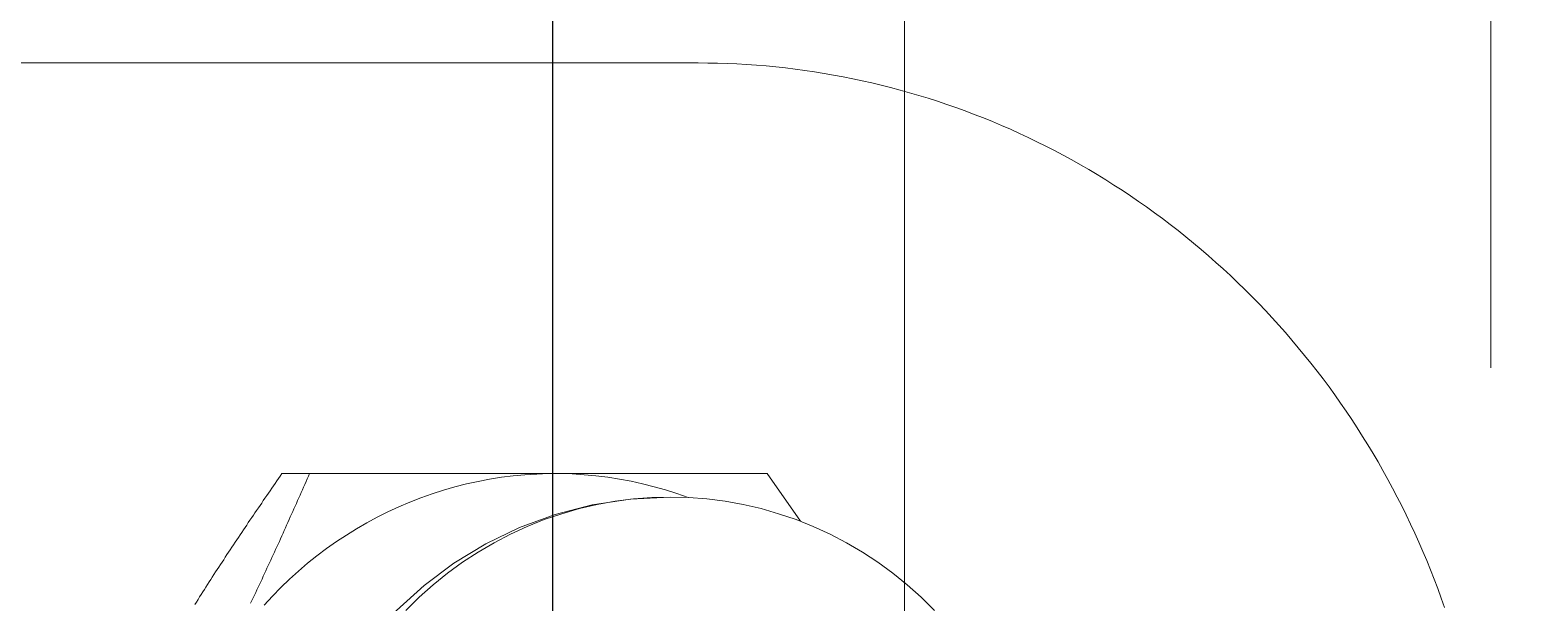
# Model space of a CAD drawing. Header units: millimetres. Extents: x 0 to 38884, y -3675 to 8056.
# Drawn here: x 12921.33 to 12933.99, y 4215.29 to 4220.17 of the extents above; entities that cross this region are included whole.
import ezdxf

# ---------------------------------------------------------------- set-up
doc = ezdxf.new("R2010")
doc.units = ezdxf.units.MM
doc.header["$LTSCALE"] = 2.4
doc.linetypes.add('HIDDEN', pattern=[9.525, 6.35, -3.175])
doc.layers.add('04_HIDDEN', color=2, linetype='HIDDEN', lineweight=13)
doc.layers.add('10_DRAFT', color=8, linetype='Continuous', lineweight=0, plot=False)

# ---------------------------------------------------------------- blocks, each defined once
blk = doc.blocks.new('A$C038C65EF_1')
at = {"color": 0}
blk.add_lwpolyline([(-135, 63.275), (-45, 63.275, -0.414214), (-30, 48.275), (-30, -48.275, -0.414214), (-45, -63.275), (-135, -63.275, -0.414214), (-150, -48.275), (-150, 48.275, -0.414214)], format="xyb", close=True, dxfattribs=at)
blk = doc.blocks.new('MUCFC207a_1')
at = {"color": 0}
for p, q in [((7, -19.239), (7, -7)), ((2.405, -14.96), (2.384, -14.947)), ((2.427, -14.974), (2.405, -14.96)), ((2.448, -14.987), (2.427, -14.974)), ((2.469, -15.001), (2.448, -14.987)), ((2.491, -15.014), (2.469, -15.001)), ((2.512, -15.028), (2.491, -15.014)), ((2.533, -15.041), (2.512, -15.028)), ((2.555, -15.055), (2.533, -15.041)), ((2.576, -15.069), (2.555, -15.055)), ((2.597, -15.082), (2.576, -15.069)), ((2.618, -15.096), (2.597, -15.082)), ((2.639, -15.11), (2.618, -15.096)), ((2.661, -15.123), (2.639, -15.11)), ((2.682, -15.137), (2.661, -15.123)), ((2.703, -15.151), (2.682, -15.137)), ((2.724, -15.165), (2.703, -15.151)), ((2.745, -15.179), (2.724, -15.165)), ((2.766, -15.193), (2.745, -15.179)), ((2.787, -15.207), (2.766, -15.193)), ((2.809, -15.221), (2.787, -15.207)), ((2.83, -15.234), (2.809, -15.221)), ((2.851, -15.248), (2.83, -15.234)), ((2.872, -15.262), (2.851, -15.248)), ((2.893, -15.276), (2.872, -15.262)), ((2.914, -15.29), (2.893, -15.276)), ((2.935, -15.305), (2.914, -15.29)), ((2.956, -15.319), (2.935, -15.305)), ((2.977, -15.333), (2.956, -15.319)), ((2.418, -15.433), (2.396, -15.422)), ((2.441, -15.444), (2.418, -15.433)), ((2.464, -15.455), (2.441, -15.444)), ((2.998, -15.347), (2.977, -15.333)), ((3.019, -15.361), (2.998, -15.347)), ((3.04, -15.375), (3.019, -15.361)), ((3.061, -15.389), (3.04, -15.375)), ((3.082, -15.403), (3.061, -15.389)), ((3.103, -15.417), (3.082, -15.403)), ((3.124, -15.432), (3.103, -15.417)), ((3.145, -15.446), (3.124, -15.432)), ((3.166, -15.46), (3.145, -15.446)), ((2.455, -15.608), (2.379, -15.538)), ((2.487, -15.466), (2.464, -15.455)), ((2.51, -15.476), (2.487, -15.466)), ((2.532, -15.487), (2.51, -15.476)), ((2.555, -15.498), (2.532, -15.487)), ((2.578, -15.509), (2.555, -15.498)), ((2.601, -15.52), (2.578, -15.509)), ((2.624, -15.53), (2.601, -15.52)), ((2.647, -15.541), (2.624, -15.53)), ((2.67, -15.552), (2.647, -15.541)), ((2.693, -15.562), (2.67, -15.552)), ((2.715, -15.573), (2.693, -15.562)), ((2.738, -15.584), (2.715, -15.573)), ((3.186, -15.474), (3.166, -15.46)), ((3.207, -15.489), (3.186, -15.474)), ((3.228, -15.503), (3.207, -15.489)), ((3.249, -15.517), (3.228, -15.503)), ((3.27, -15.531), (3.249, -15.517)), ((3.291, -15.545), (3.27, -15.531)), ((3.312, -15.56), (3.291, -15.545)), ((3.333, -15.574), (3.312, -15.56)), ((2.529, -15.68), (2.455, -15.608)), ((2.6, -15.754), (2.529, -15.68)), ((2.761, -15.594), (2.738, -15.584)), ((2.784, -15.605), (2.761, -15.594)), ((2.807, -15.615), (2.784, -15.605)), ((2.83, -15.626), (2.807, -15.615)), ((2.853, -15.636), (2.83, -15.626)), ((2.876, -15.647), (2.853, -15.636)), ((2.899, -15.657), (2.876, -15.647)), ((2.922, -15.668), (2.899, -15.657)), ((2.945, -15.678), (2.922, -15.668)), ((2.968, -15.689), (2.945, -15.678)), ((2.991, -15.699), (2.968, -15.689)), ((3.015, -15.709), (2.991, -15.699)), ((3.354, -15.588), (3.333, -15.574)), ((3.375, -15.603), (3.354, -15.588)), ((3.396, -15.617), (3.375, -15.603)), ((3.416, -15.631), (3.396, -15.617)), ((3.437, -15.645), (3.416, -15.631)), ((3.458, -15.66), (3.437, -15.645)), ((3.479, -15.674), (3.458, -15.66)), ((3.5, -15.688), (3.479, -15.674)), ((3.5, -15.688), (3.5, -19.829)), ((2.669, -15.83), (2.6, -15.754)), ((3.038, -15.72), (3.015, -15.709)), ((3.061, -15.73), (3.038, -15.72)), ((3.084, -15.741), (3.061, -15.73)), ((3.107, -15.751), (3.084, -15.741)), ((3.13, -15.761), (3.107, -15.751)), ((3.153, -15.772), (3.13, -15.761)), ((3.176, -15.782), (3.153, -15.772)), ((3.199, -15.792), (3.176, -15.782)), ((3.222, -15.802), (3.199, -15.792)), ((3.245, -15.813), (3.222, -15.802)), ((3.269, -15.823), (3.245, -15.813)), ((3.292, -15.833), (3.269, -15.823)), ((2.735, -15.908), (2.669, -15.83)), ((2.799, -15.988), (2.735, -15.908)), ((3.315, -15.844), (3.292, -15.833)), ((3.338, -15.854), (3.315, -15.844)), ((3.361, -15.864), (3.338, -15.854)), ((3.384, -15.874), (3.361, -15.864)), ((3.407, -15.885), (3.384, -15.874)), ((3.431, -15.895), (3.407, -15.885)), ((3.454, -15.905), (3.431, -15.895)), ((3.477, -15.915), (3.454, -15.905)), ((3.5, -15.926), (3.477, -15.915)), ((2.861, -16.07), (2.799, -15.988)), ((2.92, -16.154), (2.861, -16.07)), ((2.976, -16.239), (2.92, -16.154)), ((3.03, -16.325), (2.976, -16.239)), ((3.081, -16.414), (3.03, -16.325)), ((3.129, -16.503), (3.081, -16.414)), ((3.175, -16.594), (3.129, -16.503)), ((3.217, -16.687), (3.175, -16.594)), ((3.257, -16.78), (3.217, -16.687)), ((2.445, -16.861), (2.333, -16.747)), ((3.294, -16.875), (3.257, -16.78)), ((2.551, -16.979), (2.445, -16.861)), ((3.328, -16.971), (3.294, -16.875)), ((2.651, -17.102), (2.551, -16.979)), ((3.359, -17.067), (3.328, -16.971)), ((3.387, -17.165), (3.359, -17.067)), ((2.744, -17.23), (2.651, -17.102)), ((3.412, -17.263), (3.387, -17.165)), ((2.831, -17.362), (2.744, -17.23)), ((3.433, -17.362), (3.412, -17.263)), ((2.91, -17.499), (2.831, -17.362)), ((3.452, -17.461), (3.433, -17.362)), ((3.468, -17.561), (3.452, -17.461)), ((2.983, -17.638), (2.91, -17.499)), ((3.481, -17.661), (3.468, -17.561)), ((3.049, -17.781), (2.983, -17.638)), ((3.49, -17.762), (3.481, -17.661)), ((3.107, -17.927), (3.049, -17.781)), ((3.496, -17.863), (3.49, -17.762)), ((3.158, -18.076), (3.107, -17.927)), ((3.5, -17.964), (3.496, -17.863)), ((3.5, -18.065), (3.5, -17.964)), ((3.201, -18.227), (3.158, -18.076)), ((3.497, -18.166), (3.5, -18.065)), ((3.237, -18.379), (3.201, -18.227)), ((3.49, -18.267), (3.497, -18.166)), ((3.481, -18.368), (3.49, -18.267)), ((3.264, -18.533), (3.237, -18.379)), ((3.453, -18.568), (3.469, -18.468)), ((3.469, -18.468), (3.481, -18.368)), ((3.284, -18.689), (3.264, -18.533)), ((3.435, -18.668), (3.453, -18.568)), ((3.296, -18.845), (3.284, -18.689)), ((3.413, -18.766), (3.435, -18.668)), ((3.3, -19.001), (3.296, -18.845)), ((3.361, -18.962), (3.388, -18.865)), ((3.388, -18.865), (3.413, -18.766)), ((3.33, -19.059), (3.361, -18.962)), ((3.296, -19.158), (3.3, -19.001)), ((3.296, -19.154), (3.33, -19.059)), ((3.284, -19.314), (3.296, -19.158)), ((6.999, -19.321), (7, -19.239)), ((3.264, -19.469), (3.284, -19.314)), ((6.998, -19.404), (6.999, -19.321)), ((3.237, -19.623), (3.264, -19.469)), ((6.992, -19.57), (6.995, -19.487)), ((6.995, -19.487), (6.998, -19.404)), ((3.201, -19.776), (3.237, -19.623)), ((6.987, -19.653), (6.992, -19.57)), ((6.974, -19.819), (6.981, -19.736)), ((6.981, -19.736), (6.987, -19.653)), ((3.5, -19.829), (3.093, -20.111)), ((3.158, -19.926), (3.201, -19.776)), ((6.966, -19.901), (6.974, -19.819)), ((3.107, -20.075), (3.158, -19.926)), ((6.947, -20.066), (6.957, -19.984)), ((6.957, -19.984), (6.966, -19.901)), ((3.049, -20.221), (3.107, -20.075)), ((6.936, -20.148), (6.947, -20.066)), ((2.983, -20.364), (3.049, -20.221)), ((6.911, -20.313), (6.924, -20.231)), ((6.924, -20.231), (6.936, -20.148)), ((2.91, -20.504), (2.983, -20.364)), ((6.897, -20.394), (6.911, -20.313)), ((2.831, -20.64), (2.91, -20.504)), ((6.865, -20.558), (6.882, -20.476)), ((6.882, -20.476), (6.897, -20.394)), ((6.848, -20.639), (6.865, -20.558)), ((2.744, -20.772), (2.831, -20.64)), ((6.811, -20.801), (6.83, -20.72)), ((6.83, -20.72), (6.848, -20.639)), ((2.651, -20.9), (2.744, -20.772)), ((6.769, -20.962), (6.79, -20.881)), ((6.79, -20.881), (6.811, -20.801)), ((2.551, -21.023), (2.651, -20.9)), ((6.746, -21.042), (6.769, -20.962)), ((2.333, -21.255), (2.445, -21.142)), ((2.445, -21.142), (2.551, -21.023)), ((6.699, -21.201), (6.723, -21.122)), ((6.723, -21.122), (6.746, -21.042)), ((6.673, -21.281), (6.699, -21.201)), ((6.619, -21.438), (6.647, -21.359)), ((6.647, -21.359), (6.673, -21.281)), ((6.561, -21.594), (6.591, -21.516)), ((6.591, -21.516), (6.619, -21.438)), ((6.531, -21.672), (6.561, -21.594)), ((6.467, -21.826), (6.5, -21.749)), ((6.5, -21.749), (6.531, -21.672)), ((6.399, -21.979), (6.434, -21.903)), ((6.434, -21.903), (6.467, -21.826)), ((6.364, -22.054), (6.399, -21.979)), ((6.291, -22.204), (6.328, -22.129)), ((6.328, -22.129), (6.364, -22.054)), ((6.213, -22.352), (6.253, -22.279)), ((6.253, -22.279), (6.291, -22.204)), ((6.173, -22.426), (6.213, -22.352)), ((6.091, -22.571), (6.132, -22.499)), ((6.132, -22.499), (6.173, -22.426)), ((6.004, -22.715), (6.048, -22.643)), ((6.048, -22.643), (6.091, -22.571)), ((5.914, -22.856), (5.959, -22.786)), ((5.959, -22.786), (6.004, -22.715)), ((5.868, -22.926), (5.914, -22.856)), ((5.772, -23.064), (5.82, -22.995)), ((5.82, -22.995), (5.868, -22.926)), ((5.673, -23.199), (5.723, -23.132)), ((5.723, -23.132), (5.772, -23.064)), ((5.571, -23.333), (5.622, -23.266)), ((5.622, -23.266), (5.673, -23.199)), ((5.465, -23.464), (5.518, -23.398)), ((5.518, -23.398), (5.571, -23.333)), ((5.356, -23.592), (5.411, -23.528)), ((5.411, -23.528), (5.465, -23.464)), ((5.244, -23.717), (5.3, -23.655)), ((5.3, -23.655), (5.356, -23.592)), ((5.129, -23.84), (5.187, -23.779)), ((5.187, -23.779), (5.244, -23.717)), ((5.01, -23.961), (5.07, -23.901)), ((5.07, -23.901), (5.129, -23.84)), ((4.889, -24.078), (4.95, -24.02)), ((4.95, -24.02), (5.01, -23.961)), ((4.764, -24.192), (4.827, -24.136)), ((4.827, -24.136), (4.889, -24.078)), ((4.572, -24.358), (4.637, -24.304)), ((4.637, -24.304), (4.701, -24.248)), ((4.701, -24.248), (4.764, -24.192)), ((4.441, -24.465), (4.507, -24.412)), ((4.507, -24.412), (4.572, -24.358)), ((4.307, -24.569), (4.374, -24.518)), ((4.374, -24.518), (4.441, -24.465)), ((4.101, -24.718), (4.17, -24.669)), ((4.17, -24.669), (4.239, -24.62)), ((4.239, -24.62), (4.307, -24.569)), ((3.889, -24.861), (3.96, -24.814)), ((3.96, -24.814), (4.031, -24.767)), ((4.031, -24.767), (4.101, -24.718)), ((3.745, -24.951), (3.817, -24.906)), ((3.817, -24.906), (3.889, -24.861)), ((3.525, -25.08), (3.599, -25.038)), ((3.599, -25.038), (3.672, -24.995)), ((3.672, -24.995), (3.745, -24.951)), ((3.3, -25.202), (3.375, -25.162)), ((3.375, -25.162), (3.45, -25.122)), ((3.45, -25.122), (3.525, -25.08)), ((2.993, -25.351), (3.07, -25.315)), ((3.07, -25.315), (3.147, -25.278)), ((3.147, -25.278), (3.224, -25.24)), ((3.224, -25.24), (3.3, -25.202)), ((2.758, -25.453), (2.837, -25.42)), ((2.837, -25.42), (2.915, -25.386)), ((2.915, -25.386), (2.993, -25.351)), ((2.439, -25.576), (2.519, -25.547)), ((2.519, -25.547), (2.599, -25.517)), ((2.599, -25.517), (2.679, -25.485)), ((2.679, -25.485), (2.758, -25.453)), ((2.358, -25.605), (2.439, -25.576)), ((42.5, -26), (-42.5, -26))]:
    blk.add_line(p, q, dxfattribs=at)
blk.add_arc((0, -19.001), 3.3, 0, 180, dxfattribs=at)
at = {"layer": '10_DRAFT'}
blk.add_line((34.583, -21), (-34.583, -21), dxfattribs=at)

msp = doc.modelspace()

# ---------------------------------------------------------------- block references
at = {"rotation": 180}
msp.add_blockref('A$C038C65EF_1', (12895.7867, 4212.8896), dxfattribs=at)
at = {"layer": '04_HIDDEN', "color": 4, "rotation": 89.99999999999999}
msp.add_blockref('MUCFC207a_1', (12907.7867, 4212.8896), dxfattribs=at)

doc.saveas('drawing.dxf')
